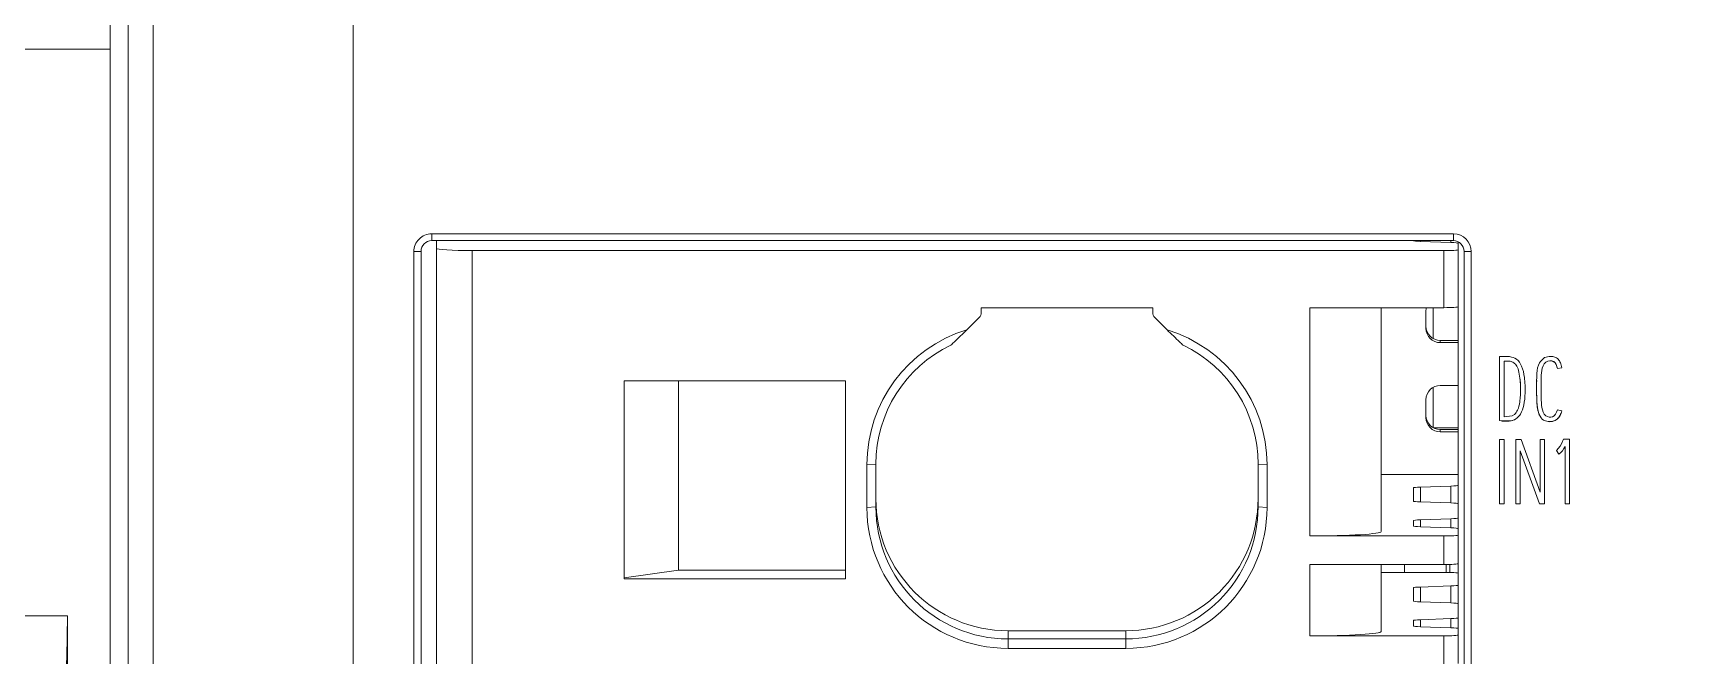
# Model space of a CAD drawing. Header units: millimetres. Extents: x 41350 to 54029, y 25852 to 34717.
# Drawn here: x 46957.24 to 47003.48, y 33689.75 to 33707.18 of the extents above; entities that cross this region are included whole.
import ezdxf

# ---------------------------------------------------------------- set-up
doc = ezdxf.new("R2010")
doc.units = ezdxf.units.MM
doc.set_wipeout_variables(frame=1)
for name, color, linetype, lineweight in [('000-PI-Oprema', 30, 'Continuous', 5), ('000-SI-Oprema', 30, 'Continuous', 5), ('SI-ORMAR-Oprema', 30, 'Continuous', 5)]:
    doc.layers.add(name, color=color, linetype=linetype, lineweight=lineweight)

# ---------------------------------------------------------------- blocks, each defined once
blk = doc.blocks.new('SITOP PSU8200')
blk.add_wipeout([(0, 125), (90, 125), (90, 0), (0, 0)]).dxf.layer = '000-PI-Oprema'
at = {"layer": '000-PI-Oprema'}
for p, q in [((90, 121.75), (90, 34.7)), ((90, 34.7), (0, 34.7)), ((90, 34.7), (90, 0)), ((87.005, 18.839), (88.805, 18.839))]:
    blk.add_line(p, q, dxfattribs=at)
blk.add_open_spline([(88.805, 18.839), (88.785, 17.826), (88.765, 16.813), (88.746, 15.8)], degree=3, dxfattribs=at)
blk.add_open_spline([(88.8, 2.103), (88.8, 2.428), (88.8, 2.755), (88.8, 3.413), (88.801, 4.403), (88.801, 5.406), (88.802, 7.429), (88.802, 8.801), (88.803, 12.985), (88.804, 15.866), (88.805, 18.839)], degree=3, knots=[0, 0, 0, 0, 0.0625, 0.0625, 0.125, 0.25, 0.25, 0.5, 0.5, 1, 1, 1, 1], dxfattribs=at)
blk = doc.blocks.new('sie_red1200')
blk.add_wipeout([(79772.309, 29415.963), (79772.309, 29280.971), (79817.309, 29280.971), (79817.301, 29415.963)]).dxf.layer = 'SI-ORMAR-Oprema'
at = {"layer": 'SI-ORMAR-Oprema'}
for p, q in [((79772.309, 29282.463), (79772.309, 29414.463)), ((79772.809, 29414.504), (79772.809, 29282.422)), ((79773.509, 29282.663), (79773.509, 29387.879)), ((79779.109, 29387.879), (79779.109, 29282.663)), ((79781.309, 29318.355), (79809.909, 29318.355)), ((79781.309, 29318.163), (79781.309, 29318.355)), ((79809.909, 29318.163), (79809.909, 29318.355)), ((79809.909, 29318.163), (79781.309, 29318.163)), ((79781.441, 29317.946), (79781.441, 29318.163)), ((79781.441, 29317.946), (79781.441, 29318.163)), ((79781.441, 29286.405), (79781.441, 29317.946)), ((79781.441, 29286.405), (79781.441, 29317.946)), ((79809.641, 29317.885), (79782.441, 29317.885)), ((79782.441, 29286.344), (79782.441, 29317.885)), ((79809.641, 29317.885), (79782.441, 29317.885)), ((79782.441, 29286.344), (79782.441, 29317.885)), ((79808.991, 29318.163), (79808.991, 29318.142)), ((79808.991, 29318.163), (79808.991, 29318.142)), ((79808.991, 29318.142), (79809.841, 29318.112)), ((79808.991, 29318.142), (79809.841, 29318.112)), ((79809.641, 29317.885), (79809.641, 29316.288)), ((79809.641, 29317.885), (79809.641, 29316.288)), ((79809.841, 29318.163), (79809.841, 29318.112)), ((79809.841, 29318.163), (79809.841, 29318.112)), ((79810.041, 29318.087), (79810.041, 29318.127)), ((79810.041, 29318.087), (79810.041, 29317.909)), ((79810.041, 29318.087), (79810.041, 29317.909)), ((79810.041, 29317.909), (79810.041, 29316.312)), ((79810.041, 29317.909), (79810.041, 29316.312)), ((79780.809, 29286.247), (79780.809, 29317.855)), ((79781.009, 29317.863), (79781.009, 29286.263)), ((79810.209, 29286.263), (79810.209, 29317.863)), ((79810.409, 29317.855), (79810.409, 29286.247)), ((79796.691, 29316.288), (79796.691, 29316.151)), ((79801.491, 29316.288), (79796.691, 29316.288)), ((79796.691, 29316.288), (79796.691, 29316.151)), ((79801.491, 29316.288), (79796.691, 29316.288)), ((79801.491, 29316.151), (79801.491, 29316.288)), ((79801.491, 29316.151), (79801.491, 29316.288)), ((79805.891, 29309.9), (79805.891, 29316.288)), ((79809.641, 29316.288), (79805.891, 29316.288)), ((79805.891, 29309.9), (79805.891, 29316.288)), ((79809.641, 29316.288), (79805.891, 29316.288)), ((79807.891, 29310.022), (79807.891, 29316.288)), ((79807.891, 29310.022), (79807.891, 29316.288)), ((79809.141, 29315.709), (79809.141, 29316.208)), ((79809.141, 29315.709), (79809.141, 29316.208)), ((79809.341, 29316.288), (79809.341, 29315.425)), ((79809.341, 29316.288), (79809.341, 29315.425)), ((79810.041, 29310.106), (79810.041, 29316.312)), ((79796.632, 29316.01), (79796.289, 29315.668)), ((79796.632, 29316.01), (79796.289, 29315.668)), ((79801.892, 29315.668), (79801.549, 29316.01)), ((79801.892, 29315.668), (79801.549, 29316.01)), ((79810.041, 29315.371), (79809.541, 29315.371)), ((79809.541, 29315.31), (79809.541, 29315.371)), ((79810.041, 29315.371), (79809.541, 29315.371)), ((79809.541, 29315.31), (79809.541, 29315.371)), ((79810.041, 29315.31), (79809.541, 29315.31)), ((79810.041, 29315.31), (79809.541, 29315.31)), ((79811.286, 29314.919), (79811.198, 29314.918)), ((79811.198, 29314.918), (79811.198, 29313.128)), ((79811.325, 29314.792), (79811.366, 29314.795)), ((79811.325, 29314.792), (79811.366, 29314.795)), ((79811.325, 29313.238), (79811.325, 29314.792)), ((79811.366, 29314.795), (79811.501, 29314.79)), ((79811.366, 29314.795), (79811.501, 29314.79)), ((79811.366, 29314.795), (79811.366, 29314.795)), ((79811.477, 29314.918), (79811.426, 29314.919)), ((79811.501, 29314.79), (79811.576, 29314.766)), ((79811.501, 29314.79), (79811.576, 29314.766)), ((79811.501, 29314.79), (79811.501, 29314.79)), ((79811.576, 29314.766), (79811.576, 29314.766)), ((79792.891, 29314.242), (79786.691, 29314.242)), ((79786.691, 29308.702), (79786.691, 29314.242)), ((79792.891, 29314.242), (79786.691, 29314.242)), ((79786.691, 29308.702), (79786.691, 29314.242)), ((79788.219, 29314.242), (79788.219, 29308.946)), ((79788.219, 29314.242), (79788.219, 29308.946)), ((79792.891, 29308.702), (79792.891, 29314.242)), ((79792.891, 29308.702), (79792.891, 29314.242)), ((79812.239, 29314.25), (79812.239, 29314.25)), ((79812.943, 29314.604), (79812.819, 29314.587)), ((79812.943, 29314.604), (79812.819, 29314.587)), ((79812.819, 29314.587), (79812.819, 29314.587)), ((79812.943, 29314.604), (79812.943, 29314.604)), ((79809.141, 29313.214), (79809.141, 29313.713)), ((79809.141, 29313.214), (79809.141, 29313.713)), ((79809.341, 29314.059), (79809.341, 29312.929)), ((79809.341, 29314.059), (79809.341, 29312.929)), ((79809.541, 29314.112), (79810.041, 29314.112)), ((79809.541, 29314.112), (79810.041, 29314.112)), ((79811.55, 29313.263), (79811.325, 29313.238)), ((79811.619, 29313.297), (79811.55, 29313.263)), ((79812.819, 29313.427), (79812.943, 29313.397)), ((79812.943, 29313.397), (79812.943, 29313.397)), ((79810.041, 29312.923), (79809.352, 29312.923)), ((79810.041, 29312.876), (79809.541, 29312.876)), ((79809.541, 29312.815), (79809.541, 29312.876)), ((79810.041, 29312.876), (79809.541, 29312.876)), ((79809.541, 29312.815), (79809.541, 29312.876)), ((79810.041, 29312.815), (79809.541, 29312.815)), ((79810.041, 29312.815), (79809.541, 29312.815)), ((79811.198, 29313.128), (79811.25, 29313.118)), ((79811.198, 29313.128), (79811.198, 29313.128)), ((79811.198, 29313.128), (79811.25, 29313.118)), ((79811.25, 29313.118), (79811.25, 29313.118)), ((79812.558, 29313.101), (79812.558, 29313.101)), ((79811.325, 29312.603), (79811.198, 29312.603)), ((79811.198, 29312.603), (79811.198, 29310.803)), ((79811.325, 29310.803), (79811.325, 29312.603)), ((79811.804, 29312.601), (79811.656, 29312.601)), ((79811.656, 29312.601), (79811.656, 29310.801)), ((79812.335, 29311.126), (79811.804, 29312.601)), ((79812.335, 29312.601), (79812.335, 29311.127)), ((79812.462, 29312.601), (79812.335, 29312.601)), ((79812.462, 29310.801), (79812.462, 29312.601)), ((79812.895, 29312.414), (79812.791, 29312.29)), ((79812.94, 29312.494), (79812.896, 29312.414)), ((79812.973, 29312.568), (79812.94, 29312.494)), ((79812.99, 29312.606), (79812.972, 29312.569)), ((79813.162, 29312.606), (79812.99, 29312.606)), ((79813.035, 29312.404), (79813.035, 29310.803)), ((79813.162, 29310.803), (79813.162, 29312.606)), ((79793.491, 29311.896), (79793.741, 29311.912)), ((79793.491, 29311.896), (79793.741, 29311.912)), ((79793.491, 29310.698), (79793.491, 29311.896)), ((79793.491, 29310.698), (79793.491, 29311.896)), ((79793.741, 29311.912), (79793.741, 29310.714)), ((79793.741, 29311.912), (79793.741, 29310.714)), ((79804.441, 29311.912), (79804.691, 29311.896)), ((79804.441, 29311.912), (79804.441, 29310.714)), ((79804.441, 29311.912), (79804.691, 29311.896)), ((79804.441, 29311.912), (79804.441, 29310.714)), ((79804.691, 29310.698), (79804.691, 29311.896)), ((79804.691, 29310.698), (79804.691, 29311.896)), ((79811.782, 29312.286), (79812.096, 29311.415)), ((79811.782, 29310.801), (79811.782, 29312.286)), ((79811.782, 29312.286), (79812.096, 29311.415)), ((79812.791, 29312.29), (79812.863, 29312.185)), ((79812.791, 29312.29), (79812.863, 29312.185)), ((79812.791, 29312.29), (79812.791, 29312.29)), ((79812.863, 29312.185), (79812.863, 29312.185)), ((79807.891, 29311.617), (79810.041, 29311.617)), ((79807.891, 29311.617), (79810.041, 29311.617)), ((79812.096, 29311.415), (79812.317, 29310.801)), ((79812.096, 29311.415), (79812.096, 29311.415)), ((79812.096, 29311.415), (79812.317, 29310.801)), ((79808.791, 29310.874), (79808.791, 29311.246)), ((79808.791, 29310.874), (79808.791, 29311.246)), ((79808.991, 29311.267), (79809.841, 29311.297)), ((79808.991, 29311.267), (79809.841, 29311.297)), ((79808.991, 29310.853), (79808.991, 29311.267)), ((79808.991, 29310.853), (79808.991, 29311.267)), ((79809.841, 29310.823), (79809.841, 29311.297)), ((79809.841, 29310.823), (79809.841, 29311.297)), ((79793.491, 29310.698), (79793.741, 29310.714)), ((79793.491, 29310.698), (79793.741, 29310.714)), ((79804.441, 29310.714), (79804.691, 29310.698)), ((79804.441, 29310.714), (79804.691, 29310.698)), ((79809.841, 29310.823), (79808.991, 29310.853)), ((79809.841, 29310.823), (79808.991, 29310.853)), ((79811.198, 29310.803), (79811.325, 29310.803)), ((79811.198, 29310.803), (79811.325, 29310.803)), ((79811.198, 29310.803), (79811.198, 29310.803)), ((79811.325, 29310.803), (79811.325, 29310.803)), ((79811.656, 29310.801), (79811.782, 29310.801)), ((79811.656, 29310.801), (79811.782, 29310.801)), ((79811.656, 29310.801), (79811.656, 29310.801)), ((79811.782, 29310.801), (79811.782, 29310.801)), ((79812.317, 29310.801), (79812.462, 29310.801)), ((79812.317, 29310.801), (79812.462, 29310.801)), ((79812.317, 29310.801), (79812.317, 29310.801)), ((79812.462, 29310.801), (79812.462, 29310.801)), ((79813.035, 29310.803), (79813.162, 29310.803)), ((79813.035, 29310.803), (79813.162, 29310.803)), ((79813.035, 29310.803), (79813.035, 29310.803)), ((79813.162, 29310.803), (79813.162, 29310.803)), ((79808.791, 29310.178), (79808.791, 29310.33)), ((79808.791, 29310.178), (79808.791, 29310.33)), ((79808.991, 29310.351), (79809.841, 29310.381)), ((79808.991, 29310.351), (79809.841, 29310.381)), ((79808.991, 29310.157), (79808.991, 29310.351)), ((79808.991, 29310.157), (79808.991, 29310.351)), ((79809.841, 29310.127), (79808.991, 29310.157)), ((79809.841, 29310.127), (79808.991, 29310.157)), ((79809.841, 29310.127), (79809.841, 29310.381)), ((79809.841, 29310.127), (79809.841, 29310.381)), ((79810.041, 29309.924), (79810.041, 29310.106)), ((79810.041, 29309.924), (79810.041, 29310.106)), ((79805.891, 29309.9), (79809.641, 29309.9)), ((79805.891, 29309.9), (79809.641, 29309.9)), ((79809.641, 29309.101), (79809.641, 29309.9)), ((79809.641, 29309.101), (79809.641, 29309.9)), ((79810.041, 29309.126), (79810.041, 29309.924)), ((79810.041, 29309.126), (79810.041, 29309.924)), ((79805.891, 29309.101), (79805.891, 29307.105)), ((79805.891, 29309.101), (79809.641, 29309.101)), ((79805.891, 29309.101), (79805.891, 29307.105)), ((79805.891, 29309.101), (79809.641, 29309.101)), ((79807.891, 29307.227), (79807.891, 29309.101)), ((79807.891, 29307.227), (79807.891, 29309.101)), ((79808.541, 29309.101), (79808.541, 29308.882)), ((79809.709, 29308.881), (79809.709, 29309.102)), ((79809.809, 29309.104), (79809.809, 29308.879)), ((79810.041, 29307.311), (79810.041, 29309.126)), ((79788.219, 29308.946), (79786.691, 29308.727)), ((79788.219, 29308.946), (79786.691, 29308.727)), ((79792.891, 29308.702), (79786.691, 29308.702)), ((79792.891, 29308.702), (79786.691, 29308.702)), ((79792.891, 29308.946), (79788.219, 29308.946)), ((79792.891, 29308.946), (79788.219, 29308.946)), ((79809.641, 29308.882), (79807.891, 29308.882)), ((79809.641, 29308.882), (79807.891, 29308.882)), ((79808.791, 29308.079), (79808.791, 29308.451)), ((79808.791, 29308.079), (79808.791, 29308.451)), ((79808.991, 29308.472), (79809.841, 29308.502)), ((79808.991, 29308.472), (79809.841, 29308.502)), ((79808.991, 29308.058), (79808.991, 29308.472)), ((79808.991, 29308.058), (79808.991, 29308.472)), ((79809.841, 29308.028), (79809.841, 29308.502)), ((79809.841, 29308.028), (79809.841, 29308.502)), ((79809.841, 29308.028), (79808.991, 29308.058)), ((79809.841, 29308.028), (79808.991, 29308.058)), ((79800.741, 29307.25), (79797.441, 29307.25)), ((79797.441, 29307.25), (79797.441, 29307.021)), ((79800.741, 29307.25), (79797.441, 29307.25)), ((79797.441, 29307.25), (79797.441, 29307.021)), ((79800.741, 29307.25), (79800.741, 29307.021)), ((79800.741, 29307.25), (79800.741, 29307.021)), ((79808.791, 29307.383), (79808.791, 29307.535)), ((79808.791, 29307.383), (79808.791, 29307.535)), ((79808.991, 29307.557), (79809.841, 29307.587)), ((79808.991, 29307.557), (79809.841, 29307.587)), ((79808.991, 29307.362), (79808.991, 29307.557)), ((79808.991, 29307.362), (79808.991, 29307.557)), ((79809.841, 29307.332), (79808.991, 29307.362)), ((79809.841, 29307.332), (79808.991, 29307.362)), ((79809.841, 29307.332), (79809.841, 29307.587)), ((79809.841, 29307.332), (79809.841, 29307.587)), ((79810.041, 29307.13), (79810.041, 29307.311)), ((79810.041, 29307.13), (79810.041, 29307.311)), ((79797.441, 29307.021), (79797.441, 29306.756)), ((79797.441, 29307.021), (79800.741, 29307.021)), ((79797.441, 29307.021), (79797.441, 29306.756)), ((79797.441, 29307.021), (79800.741, 29307.021)), ((79800.741, 29307.021), (79800.741, 29306.756)), ((79800.741, 29307.021), (79800.741, 29306.756)), ((79805.891, 29307.105), (79809.641, 29307.105)), ((79805.891, 29307.105), (79809.641, 29307.105)), ((79809.641, 29306.307), (79809.641, 29307.105)), ((79809.641, 29306.307), (79809.641, 29307.105)), ((79810.041, 29306.331), (79810.041, 29307.13)), ((79810.041, 29306.331), (79810.041, 29307.13)), ((79800.741, 29306.756), (79797.441, 29306.756)), ((79800.741, 29306.756), (79797.441, 29306.756))]:
    blk.add_line(p, q, dxfattribs=at)
for centre, radius, start, end in [((79781.309, 29317.855), 0.5, 90.0069, 180.0074), ((79809.909, 29317.855), 0.5, 359.9931, 89.9926), ((79781.309, 29317.863), 0.3, 90, 180), ((79809.909, 29317.863), 0.3, 0, 90), ((79866.634, 29242.194), 101.719, 133.75368, 134.03345), ((79866.634, 29242.194), 101.719, 133.75368, 134.03345), ((79731.548, 29242.194), 101.719, 45.96655, 46.24632), ((79731.548, 29242.194), 101.719, 45.96655, 46.24632), ((79794.484, 29316.82), 2.082, 310.7256, 314.0314), ((79794.484, 29316.82), 2.082, 310.7256, 314.0314), ((79803.697, 29316.82), 2.082, 225.9686, 229.2744), ((79803.697, 29316.82), 2.082, 225.9686, 229.2744), ((79811.356, 29313.293), 1.628, 87.5417, 92.4583), ((79812.625, 29314.532), 0.393, 89.6728, 114.3606), ((79812.434, 29312.698), 0.668, 309.8893, 333.9399), ((79812.432, 29312.7), 0.671, 309.9477, 333.8815)]:
    blk.add_arc(centre, radius, start, end, dxfattribs=at)
for centre, major_axis, ratio, start_param, end_param in [((79782.441, 29317.946), (1, 0), 0.061048, 3.141593, 4.712389), ((79782.441, 29317.946), (1, 0), 0.061048, 3.141593, 4.712389), ((79809.191, 29318.163), (-0.4, 0), 0.061048, 0, 1.047198), ((79809.191, 29318.163), (-0.4, 0), 0.061048, 0, 1.047198), ((79809.641, 29317.909), (0.4, 0), 0.061048, 4.712389, 6.283185), ((79809.641, 29317.909), (0.4, 0), 0.061048, 4.712389, 6.283185), ((79809.641, 29318.091), (-0.4, 0), 0.061048, 3.141593, 4.18879), ((79809.641, 29318.091), (-0.4, 0), 0.061048, 3.141593, 4.18879), ((79780.809, 29317.863), (-0.2, 0), 0.03826, 1.570796, 3.141593), ((79810.409, 29317.863), (-0.2, 0), 0.03826, 0, 1.570796), ((79796.491, 29316.151), (0.2, 0), 0.998135, 5.497787, 6.283185), ((79796.491, 29316.151), (0.2, 0), 0.998135, 5.497787, 6.283185), ((79801.691, 29316.151), (0.2, 0), 0.998135, 3.141593, 3.926991), ((79801.691, 29316.151), (0.2, 0), 0.998135, 3.141593, 3.926991), ((79809.541, 29316.208), (-0.4, 0), 0.998135, 6.082385, 6.283185), ((79809.541, 29316.208), (-0.4, 0), 0.998135, 6.082385, 6.283185), ((79809.641, 29316.312), (0.4, 0), 0.061048, 4.712389, 6.283185), ((79809.641, 29316.312), (0.4, 0), 0.061048, 4.712389, 6.283185), ((79797.441, 29311.896), (-3.95, 0), 0.998135, 5.008229, 6.283185), ((79797.441, 29311.896), (-3.95, 0), 0.998135, 5.008229, 6.283185), ((79800.741, 29311.896), (-3.95, 0), 0.998135, 3.141593, 4.416549), ((79800.741, 29311.896), (-3.95, 0), 0.998135, 3.141593, 4.416549), ((79809.541, 29315.77), (0.4, 0), 0.998135, 3.141593, 4.712389), ((79809.541, 29315.77), (0.4, 0), 0.998135, 3.141593, 4.712389), ((79809.541, 29315.709), (0.4, 0), 0.998135, 3.141593, 4.712389), ((79809.541, 29315.709), (0.4, 0), 0.998135, 3.141593, 4.712389), ((79797.441, 29311.912), (3.7, 0), 0.998135, 2.017456, 3.141593), ((79797.441, 29311.912), (3.7, 0), 0.998135, 2.017456, 3.141593), ((79800.741, 29311.912), (3.7, 0), 0.998135, 0, 1.124137), ((79800.741, 29311.912), (3.7, 0), 0.998135, 0, 1.124137), ((79809.541, 29313.713), (-0.4, 0), 0.998135, 4.712389, 6.283185), ((79809.541, 29313.713), (-0.4, 0), 0.998135, 4.712389, 6.283185), ((79809.541, 29313.275), (0.4, 0), 0.998135, 3.141593, 4.712389), ((79809.541, 29313.275), (0.4, 0), 0.998135, 3.141593, 4.712389), ((79809.541, 29313.214), (0.4, 0), 0.998135, 3.141593, 4.712389), ((79809.541, 29313.214), (0.4, 0), 0.998135, 3.141593, 4.712389), ((79808.091, 29311.615), (0.2, 0), 0.061048, 3.013775, 3.141593), ((79808.091, 29311.615), (0.2, 0), 0.061048, 3.013775, 3.141593), ((79797.441, 29310.943), (3.7, 0), 0.998135, 3.141593, 4.712389), ((79797.441, 29310.943), (3.7, 0), 0.998135, 3.141593, 4.712389), ((79800.741, 29310.943), (-3.7, 0), 0.998135, 1.570796, 3.141593), ((79800.741, 29310.943), (-3.7, 0), 0.998135, 1.570796, 3.141593), ((79809.191, 29311.246), (-0.4, 0), 0.061048, 5.235988, 6.283185), ((79809.191, 29311.246), (-0.4, 0), 0.061048, 5.235988, 6.283185), ((79809.641, 29311.318), (-0.4, 0), 0.061048, 2.094395, 3.141593), ((79809.641, 29311.318), (-0.4, 0), 0.061048, 2.094395, 3.141593), ((79797.441, 29310.698), (3.95, 0), 0.998135, 3.141593, 4.712389), ((79797.441, 29310.698), (3.95, 0), 0.998135, 3.141593, 4.712389), ((79797.441, 29310.714), (-3.7, 0), 0.998135, 0, 1.570796), ((79797.441, 29310.714), (-3.7, 0), 0.998135, 0, 1.570796), ((79800.741, 29310.714), (-3.7, 0), 0.998135, 1.570796, 3.141593), ((79800.741, 29310.714), (-3.7, 0), 0.998135, 1.570796, 3.141593), ((79800.741, 29310.698), (3.95, 0), 0.998135, 4.712389, 6.283185), ((79800.741, 29310.698), (3.95, 0), 0.998135, 4.712389, 6.283185), ((79809.191, 29310.874), (0.4, 0), 0.061048, 3.141593, 4.18879), ((79809.191, 29310.874), (0.4, 0), 0.061048, 3.141593, 4.18879), ((79809.641, 29310.802), (0.4, 0), 0.061048, 0, 1.047198), ((79809.641, 29310.802), (0.4, 0), 0.061048, 0, 1.047198), ((79805.891, 29310.022), (-2, 0), 0.061048, 1.570796, 3.141593), ((79805.891, 29310.022), (-2, 0), 0.061048, 1.570796, 3.141593), ((79809.191, 29310.33), (-0.4, 0), 0.061048, 5.235988, 6.283185), ((79809.191, 29310.33), (-0.4, 0), 0.061048, 5.235988, 6.283185), ((79809.191, 29310.178), (0.4, 0), 0.061048, 3.141593, 4.18879), ((79809.191, 29310.178), (0.4, 0), 0.061048, 3.141593, 4.18879), ((79809.641, 29310.402), (-0.4, 0), 0.061048, 2.094395, 3.141593), ((79809.641, 29310.402), (-0.4, 0), 0.061048, 2.094395, 3.141593), ((79809.641, 29310.106), (0.4, 0), 0.061048, 0, 1.047198), ((79809.641, 29310.106), (0.4, 0), 0.061048, 0, 1.047198), ((79809.641, 29309.924), (-0.4, 0), 0.061048, 1.570796, 3.141593), ((79809.641, 29309.924), (-0.4, 0), 0.061048, 1.570796, 3.141593), ((79809.641, 29309.126), (-0.4, 0), 0.061048, 1.570796, 3.141593), ((79809.641, 29309.126), (-0.4, 0), 0.061048, 1.570796, 3.141593), ((79809.641, 29308.857), (0.4, 0), 0.061048, 0, 1.570796), ((79809.641, 29308.857), (0.4, 0), 0.061048, 0, 1.570796), ((79809.191, 29308.451), (-0.4, 0), 0.061048, 5.235988, 6.283185), ((79809.191, 29308.451), (-0.4, 0), 0.061048, 5.235988, 6.283185), ((79809.641, 29308.523), (-0.4, 0), 0.061048, 2.094395, 3.141593), ((79809.641, 29308.523), (-0.4, 0), 0.061048, 2.094395, 3.141593), ((79809.191, 29308.079), (0.4, 0), 0.061048, 3.141593, 4.18879), ((79809.191, 29308.079), (0.4, 0), 0.061048, 3.141593, 4.18879), ((79809.641, 29308.007), (0.4, 0), 0.061048, 0, 1.047198), ((79809.641, 29308.007), (0.4, 0), 0.061048, 0, 1.047198), ((79809.191, 29307.535), (-0.4, 0), 0.061048, 5.235988, 6.283185), ((79809.191, 29307.535), (-0.4, 0), 0.061048, 5.235988, 6.283185), ((79809.191, 29307.383), (0.4, 0), 0.061048, 3.141593, 4.18879), ((79809.191, 29307.383), (0.4, 0), 0.061048, 3.141593, 4.18879), ((79809.641, 29307.608), (-0.4, 0), 0.061048, 2.094395, 3.141593), ((79809.641, 29307.608), (-0.4, 0), 0.061048, 2.094395, 3.141593), ((79809.641, 29307.311), (0.4, 0), 0.061048, 0, 1.047198), ((79809.641, 29307.311), (0.4, 0), 0.061048, 0, 1.047198), ((79805.891, 29307.227), (-2, 0), 0.061048, 1.570796, 3.141593), ((79805.891, 29307.227), (-2, 0), 0.061048, 1.570796, 3.141593), ((79809.641, 29307.13), (-0.4, 0), 0.061048, 1.570796, 3.141593), ((79809.641, 29307.13), (-0.4, 0), 0.061048, 1.570796, 3.141593)]:
    blk.add_ellipse(centre, major_axis=major_axis, ratio=ratio, start_param=start_param, end_param=end_param, dxfattribs=at)
for points, knots in [([(79811.25, 29313.118), (79811.318, 29313.119), (79811.418, 29313.12), (79811.569, 29313.124), (79811.692, 29313.189), (79811.817, 29313.335), (79811.895, 29313.584), (79811.922, 29313.932), (79811.911, 29314.304), (79811.844, 29314.628), (79811.701, 29314.867), (79811.549, 29314.902), (79811.477, 29314.918)], [0, 0, 0, 0, 0.084458, 0.123234, 0.185264, 0.249291, 0.357104, 0.500785, 0.680337, 0.813949, 0.912288, 1, 1, 1, 1]), ([(79811.576, 29314.766), (79811.608, 29314.74), (79811.683, 29314.679), (79811.739, 29314.515), (79811.778, 29314.3), (79811.789, 29314.064), (79811.788, 29313.84), (79811.764, 29313.633), (79811.732, 29313.44), (79811.65, 29313.337), (79811.619, 29313.297)], [0, 0, 0, 0, 0.078235, 0.182293, 0.321642, 0.500223, 0.636138, 0.750292, 0.903154, 1, 1, 1, 1]), ([(79812.558, 29313.101), (79812.513, 29313.111), (79812.404, 29313.135), (79812.286, 29313.319), (79812.236, 29313.603), (79812.241, 29313.993), (79812.232, 29314.38), (79812.276, 29314.732), (79812.409, 29314.845), (79812.463, 29314.891)], [0, 0, 0, 0, 0.06771, 0.16261, 0.301947, 0.501275, 0.744114, 0.897349, 1, 1, 1, 1]), ([(79812.819, 29314.587), (79812.797, 29314.666), (79812.753, 29314.823), (79812.443, 29314.794), (79812.35, 29314.437), (79812.375, 29314.016), (79812.352, 29313.597), (79812.441, 29313.243), (79812.724, 29313.197), (79812.785, 29313.344), (79812.819, 29313.427)], [0, 0, 0, 0, 0.090405, 0.180405, 0.290221, 0.497356, 0.717894, 0.824396, 0.902067, 1, 1, 1, 1]), ([(79812.627, 29314.926), (79812.648, 29314.925), (79812.689, 29314.923), (79812.746, 29314.908), (79812.797, 29314.882), (79812.842, 29314.846), (79812.879, 29314.799), (79812.908, 29314.743), (79812.931, 29314.677), (79812.939, 29314.63), (79812.943, 29314.604)], [0, 0, 0, 0, 0.1261, 0.242845, 0.354704, 0.466904, 0.583866, 0.709236, 0.846921, 1, 1, 1, 1]), ([(79812.819, 29314.587), (79812.805, 29314.645), (79812.782, 29314.747), (79812.681, 29314.794), (79812.636, 29314.799), (79812.635, 29314.799)], [0, 0, 0, 0, 0.0690861, 0.1223431, 0.1233817, 0.1233817, 0.1233817, 0.1233817]), ([(79811.775, 29314.288), (79811.779, 29314.247), (79811.784, 29314.165), (79811.788, 29314.05), (79811.788, 29313.977), (79811.787, 29313.945)], [0.3427578, 0.3427578, 0.3427578, 0.3427578, 0.4219783, 0.5008798, 0.563006, 0.563006, 0.563006, 0.563006]), ([(79812.558, 29313.101), (79812.511, 29313.112), (79812.41, 29313.134), (79812.308, 29313.281), (79812.259, 29313.459), (79812.241, 29313.694), (79812.238, 29313.956), (79812.239, 29314.154), (79812.24, 29314.25)], [0, 0, 0, 0, 0.0714946, 0.1492553, 0.2509766, 0.3490105, 0.5017604, 0.6458169, 0.6458169, 0.6458169, 0.6458169]), ([(79812.943, 29313.397), (79812.937, 29313.376), (79812.924, 29313.333), (79812.885, 29313.252), (79812.816, 29313.164), (79812.716, 29313.109), (79812.628, 29313.097), (79812.583, 29313.099), (79812.558, 29313.101)], [0, 0, 0, 0, 0.1253, 0.250682, 0.500241, 0.748579, 0.862705, 1, 1, 1, 1]), ([(79812.943, 29313.397), (79812.937, 29313.376), (79812.925, 29313.336), (79812.899, 29313.28), (79812.867, 29313.23), (79812.832, 29313.189), (79812.792, 29313.155), (79812.75, 29313.129), (79812.705, 29313.111), (79812.659, 29313.1), (79812.61, 29313.097), (79812.576, 29313.1), (79812.558, 29313.101)], [0, 0, 0, 0, 0.121325, 0.237105, 0.345596, 0.446943, 0.542719, 0.634941, 0.725144, 0.812821, 0.899622, 1, 1, 1, 1]), ([(79811.25, 29313.118), (79811.264, 29313.117), (79811.309, 29313.111), (79811.391, 29313.11), (79811.48, 29313.114), (79811.538, 29313.126), (79811.559, 29313.132)], [0, 0, 0, 0, 0.0176154, 0.0555869, 0.1010356, 0.1283164, 0.1283164, 0.1283164, 0.1283164])]:
    blk.add_open_spline(points, degree=3, knots=knots, dxfattribs=at)
for points in [[(79811.576, 29314.766), (79811.587, 29314.758), (79811.599, 29314.75), (79811.609, 29314.742)], [(79812.366, 29314.025), (79812.365, 29313.987), (79812.366, 29313.95), (79812.366, 29313.913)]]:
    blk.add_open_spline(points, degree=3, dxfattribs=at)

msp = doc.modelspace()

# ---------------------------------------------------------------- block references
at = {"layer": '000-SI-Oprema', "linetype": 'ByBlock', "lineweight": -2, "ltscale": 0.01}
msp.add_blockref('SITOP PSU8200', (46869.397, 33672.028), dxfattribs=at)

# ---------------------------------------------------------------- next in the draw order: block references
msp.add_blockref('sie_red1200', (-32812.912, 4383.206))

doc.saveas('drawing.dxf')
